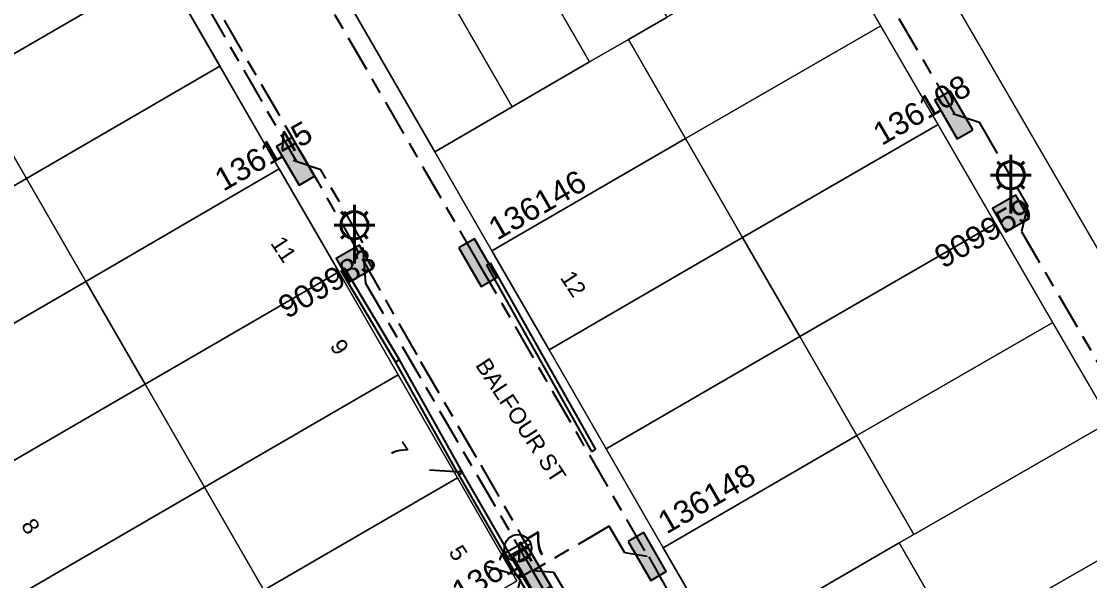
# Model space of a CAD drawing. Header units: metres. Extents: x 303431 to 305438, y 6269401 to 6270518.
# Drawn here: x 304200.8 to 304318.7, y 6269979.8 to 6270041.6 of the extents above; entities that cross this region are included whole.
import ezdxf
from ezdxf.enums import TextEntityAlignment as Align

# ---------------------------------------------------------------- set-up
doc = ezdxf.new("R2010")
doc.units = ezdxf.units.M
doc.linetypes.add('Cable Exist UG', pattern=[8.2, 4, -1.2, 1.8, -1.2])
doc.layers.get('0').update_dxf_attribs({"color": 6})
doc.layers.add('Cadastre Land Parcels_SP_EXT', color=9, linetype='Continuous', lineweight=5)
doc.layers.add('Cadastre Roads_SP_EXT', color=9, linetype='Continuous', lineweight=5)
for name, color, linetype in [('Duct_SP_EXT', 7, 'Continuous'), ('Equip_LV_EXT', 7, 'Continuous'), ('Equip_SP_SL_EXT', 7, 'Continuous'), ('Mains_HV_EXT', 7, 'Continuous'), ('Mains_LV_EXT', 7, 'Continuous'), ('SupportsUG_SP_LV_EXT', 7, 'Continuous'), ('SupportsUG_SP_LV_SL_EXT', 7, 'Continuous'), ('Trench_SP_EXT', 7, 'Continuous')]:
    doc.layers.add(name, color=color, linetype=linetype)
doc.styles.add('COLUMN_LABEL', font='arial.ttf')
doc.styles.add('iecARIAL', font='arial.ttf', dxfattribs={"height": 2})
doc.styles.add('POLE_LABEL', font='arial.ttf')
doc.styles.get("Standard").update_dxf_attribs({"font": 'arial.ttf'})

# ---------------------------------------------------------------- blocks, each defined once
blk = doc.blocks.new('LV_UG_LINKS_CLOSED_EXT')
blk.add_wipeout([(-1.06, 1.06), (-1.18, 0.92), (-1.29, 0.76), (-1.37, 0.59), (-1.43, 0.42), (-1.48, 0.23), (-1.49, 0.05), (-1.49, -0.14), (-1.46, -0.33), (-1.41, -0.51), (-1.33, -0.68), (-1.24, -0.84), (-1.12, -0.99), (-0.99, -1.12), (-0.84, -1.24), (-0.68, -1.33), (-0.51, -1.41), (-0.33, -1.46), (-0.14, -1.49), (0.05, -1.49), (0.23, -1.48), (0.42, -1.43), (0.59, -1.37), (0.76, -1.29), (0.92, -1.18), (1.06, -1.06), (1.18, -0.92), (1.29, -0.76), (1.37, -0.59), (1.43, -0.42), (1.48, -0.23), (1.49, -0.05), (1.49, 0.14), (1.46, 0.33), (1.41, 0.51), (1.33, 0.68), (1.24, 0.84), (1.12, 0.99), (0.99, 1.12), (0.84, 1.24), (0.68, 1.33), (0.51, 1.41), (0.33, 1.46), (0.14, 1.49), (-0.05, 1.49), (-0.23, 1.48), (-0.42, 1.43), (-0.59, 1.37), (-0.76, 1.29), (-0.92, 1.18)])
for p, q in [((-0.25, -1.48), (-0.25, 1.48)), ((0.25, -1.48), (0.25, 1.48))]:
    blk.add_line(p, q)
blk.add_circle((0, 0), 1.5)
at = {"flags": 9}
for tag, p in [('ACTUAL_STATUS', (0, 0)), ('CONSTRUCTED_VOLTAGE', (0, -0.2)), ('OPERATING_VOLTAGE', (0, -0.6)), ('ORIENTATION', (0, -0.8)), ('STATE', (0, -1)), ('SWITCH_TYPE', (0, -1.2)), ('NO_PHASES', (0, -0.4)), ('USAGE', (0, -1.4)), ('NOTES', (0, -1.6))]:
    blk.add_attdef(tag, text='', height=0.2, dxfattribs=at).set_placement(p, align=Align.MIDDLE_LEFT)
at = {"flags": 1}
blk.add_attdef('Z', (0, 0), '', height=0.2, dxfattribs=at)
blk = doc.blocks.new('COLUMN_EXT')
blk.add_hatch(color=256).paths.add_polyline_path([(-1.49, 1.48), (-1.49, -1.49), (1.48, -1.49), (1.48, 1.48)])
blk.add_lwpolyline([(-1.49, -1.49), (1.48, -1.49), (1.48, 1.48), (-1.49, 1.48)], close=True)
for tag, height, style, flags, p in [('ASSET_NUM', 2.5, 'COLUMN_LABEL', 8, (2, 2)), ('STRUCTURE_PLANT_NUMBER', 0.2, 'POLE_LABEL', 9, (1.81, 0.03)), ('STREET_CODE', 0.2, 'COLUMN_LABEL', 9, (1.81, -0.2))]:
    blk.add_attdef(tag, text='', height=height, dxfattribs=dict(style=style, flags=flags)).set_placement(p, align=Align.MIDDLE_LEFT)
at = {"flags": 9}
for tag, p in [('COLUMN_TYPE', (1.81, -0.4)), ('OWNED_BY', (1.81, -0.6)), ('STATE', (1.81, -0.8)), ('USAGE', (1.81, -1)), ('LEGEND', (1.81, -1.2)), ('STREETNAME', (1.81, -1.6)), ('SUBURB', (1.81, -1.8)), ('LOCATION', (1.81, -1.4)), ('NOTES', (1.81, -2))]:
    blk.add_attdef(tag, text='', height=0.2, dxfattribs=at).set_placement(p, align=Align.MIDDLE_LEFT)
at = {"flags": 1}
blk.add_attdef('Z', (1.81, -2.35), '', height=0.2, dxfattribs=at)
blk = doc.blocks.new('PILLAR_EXT')
blk.add_hatch(color=256).paths.add_polyline_path([(-2.475, 0.99), (-2.475, -0.99), (2.475, -0.99), (2.475, 0.99)])
blk.add_lwpolyline([(-2.475, -0.99), (2.475, -0.99), (2.475, 0.99), (-2.475, 0.99)], close=True)
at = {"style": 'iecARIAL', "flags": 8}
blk.add_attdef('ASSET_NUM', (1.5, 3.5), '', height=2.5, dxfattribs=at)
for tag, p, flags in [('OWNED_BY', (0, -0.2), 9), ('STATE', (0, -0.4), 9), ('SUPPORT_TYPE', (0, -0.6), 9), ('USAGE', (0, -0.8), 9), ('LEGEND', (0, -1), 9), ('LOCATION', (0, -1.2), 9), ('STREETNAME', (0, -1.8), 9), ('SUBURB', (0, -2), 1), ('NOTES', (0, -1.4), 9), ('PARENT', (0, -1.6), 9)]:
    blk.add_attdef(tag, p, '', height=0.2, dxfattribs=dict(flags=flags))
blk = doc.blocks.new('SL_LANTERN_EXT')
at = {"lineweight": 40}
for p, q in [((0, 1.97), (0, 6.47)), ((-1.46, 5.68), (-1.06, 5.28)), ((1.46, 5.68), (1.06, 5.28)), ((-2.25, 4.22), (2.25, 4.22)), ((-1.46, 2.76), (-1.06, 3.16)), ((0, 0), (0, 2.72)), ((1.46, 2.76), (1.06, 3.16))]:
    blk.add_line(p, q, dxfattribs=at)
blk.add_circle((0, 4.22), 1.5, dxfattribs=at)
at = {"style": 'iecARIAL', "flags": 9}
blk.add_attdef('ASSET_NUM', (1.5, 1.5), '', height=2.5, dxfattribs=at)
for tag, p, height, flags in [('CONSTRUCTED_VOLTAGE', (0.98, -0.65), 0.2, 9), ('CONTROL_TYPE', (0.98, -0.85), 0.2, 9), ('LANTERN_PURPOSE', (0.98, -1.05), 0.2, 9), ('LANTERN_TYPE', (0.98, -1.25), 0.2, 9), ('LNUMBER', (2.18, -3.25), 2.5, 8), ('OPERATING_VOLTAGE', (0.98, -1.65), 0.2, 9), ('ORIENTATION', (0.98, -1.85), 0.2, 9), ('OWNED_BY', (0.98, -2.05), 0.2, 9), ('STATE', (0.98, -2.25), 0.2, 9), ('NO_PHASES', (0.98, -1.45), 0.2, 9), ('USAGE', (0.98, -2.45), 0.2, 9), ('CEXIST', (0.98, -2.65), 0.2, 9), ('CNEW', (0.98, -2.85), 0.2, 9), ('CNUMBER', (0.98, -3.05), 0.2, 9), ('CREMOVE', (0.98, -3.25), 0.2, 9), ('CREPLACE', (0.98, -3.45), 0.2, 9), ('LKINGHEIGHT', (0.98, -3.65), 0.2, 9), ('LBRACKET', (0.98, -3.85), 0.2, 9), ('LBRACKETVOCAB', (0.98, -4.05), 0.2, 9), ('LCATEGORY', (0.98, -4.25), 0.2, 9), ('LCHARGE1', (0.98, -4.45), 0.2, 9), ('LCHARGE1PERCENT', (0.98, -4.65), 0.2, 9), ('LCHARGE2', (0.98, -4.85), 0.2, 9), ('LCHARGE2PERCENT', (0.98, -5.05), 0.2, 9), ('LCHARGE3', (0.98, -5.25), 0.2, 9), ('LCHARGE3PERCENT', (0.98, -5.45), 0.2, 9), ('LEXIST', (0.98, -5.65), 0.2, 9), ('LLAMP', (0.98, -5.85), 0.2, 9), ('LLAMPVOCAB', (0.98, -6.05), 0.2, 9), ('LMAST', (0.98, -6.25), 0.2, 9), ('LMASTVOCAB', (0.98, -6.45), 0.2, 9), ('LNEW', (0.98, -6.65), 0.2, 9), ('LANTNUMBER', (0.98, -6.85), 0.2, 9), ('LOUTREACH', (0.98, -7.25), 0.2, 9), ('LOUTREACHVOCAB', (0.98, -7.45), 0.2, 9), ('LRATECODE', (0.98, -7.65), 0.2, 9), ('LREMOVE', (0.98, -7.85), 0.2, 9), ('LREPLACE', (0.98, -8.05), 0.2, 9), ('LTYPE', (0.98, -8.25), 0.2, 9), ('LTYPEVOCAB', (0.98, -8.45), 0.2, 9), ('STREETNAME', (0.98, -9.25), 0.2, 9), ('SUBURB', (0.98, -9.45), 0.2, 1), ('LEGEND', (0.98, -8.65), 0.2, 9), ('LOCATION', (0.98, -8.85), 0.2, 9), ('NOTES', (0.98, -9.05), 0.2, 9)]:
    blk.add_attdef(tag, p, '', height=height, dxfattribs=dict(flags=flags))

msp = doc.modelspace()

# ---------------------------------------------------------------- linework, layer by layer
at = {"layer": 'Cadastre Land Parcels_SP_EXT', "linetype": 'Continuous'}
for points in [[(304267.78142, 6270039.56598), (304272.05371, 6270042.04627), (304253.9018, 6270073.51406), (304245.35721, 6270068.5525), (304263.50912, 6270037.08577), (304267.78142, 6270039.56598)], [(304263.50912, 6270037.08577), (304245.35721, 6270068.5525), (304236.81262, 6270063.59006), (304254.96383, 6270032.12325), (304263.50912, 6270037.08577)], [(304254.96383, 6270032.12325), (304236.81262, 6270063.59006), (304232.54033, 6270061.10977), (304230.78922, 6270054.2594), (304246.42012, 6270027.16178), (304254.96383, 6270032.12325)], [(304216.39745, 6270047.56608), (304210.09421, 6270058.49336), (304188.73026, 6270046.09102), (304195.03271, 6270035.16472), (304216.39745, 6270047.56608)], [(304295.65204, 6270041.0898), (304289.31991, 6270052.01257), (304280.5991, 6270047.00871), (304272.05371, 6270042.04627), (304267.78142, 6270039.56598), (304274.08457, 6270028.64064), (304295.65204, 6270041.0898)], [(304222.69981, 6270036.64075), (304216.39745, 6270047.56608), (304195.03271, 6270035.16472), (304201.33594, 6270024.23744), (304222.69981, 6270036.64075)], [(304301.98505, 6270030.16703), (304295.65204, 6270041.0898), (304274.08457, 6270028.64064), (304280.38692, 6270017.71328), (304301.98505, 6270030.16703)], [(304274.08457, 6270028.64064), (304267.78142, 6270039.56598), (304263.50912, 6270037.08577), (304254.96383, 6270032.12325), (304246.42012, 6270027.16178), (304252.72239, 6270016.23548), (304274.08457, 6270028.64064)], [(304229.25647, 6270025.27208), (304222.69981, 6270036.64075), (304201.33594, 6270024.23744), (304207.89349, 6270012.86974), (304229.25647, 6270025.27208)], [(304201.33594, 6270024.23744), (304195.03271, 6270035.16472), (304173.67149, 6270022.75928), (304179.97385, 6270011.83298), (304201.33594, 6270024.23744)], [(304308.31796, 6270019.24426), (304301.98505, 6270030.16703), (304280.38692, 6270017.71328), (304286.68999, 6270006.78795), (304308.31796, 6270019.24426)], [(304280.38692, 6270017.71328), (304274.08457, 6270028.64064), (304252.72239, 6270016.23548), (304259.02554, 6270005.30908), (304280.38692, 6270017.71328)], [(304280.38692, 6270017.71328), (304274.08457, 6270028.64064), (304252.72239, 6270016.23548), (304259.02554, 6270005.30908), (304280.38692, 6270017.71328)], [(304235.81128, 6270013.90933), (304229.25647, 6270025.27208), (304207.89349, 6270012.86974), (304214.44839, 6270001.50707), (304235.81128, 6270013.90933)], [(304235.81128, 6270013.90933), (304229.25647, 6270025.27208), (304207.89349, 6270012.86974), (304214.44839, 6270001.50707), (304235.81128, 6270013.90933)], [(304207.89349, 6270012.86974), (304201.33594, 6270024.23744), (304179.97385, 6270011.83298), (304186.5314, 6270000.46537), (304207.89349, 6270012.86974)], [(304207.89349, 6270012.86974), (304201.33594, 6270024.23744), (304179.97385, 6270011.83298), (304186.5314, 6270000.46537), (304207.89349, 6270012.86974)], [(304314.64929, 6270008.32149), (304308.31796, 6270019.24426), (304286.68999, 6270006.78795), (304292.99225, 6269995.86156), (304314.64929, 6270008.32149)], [(304286.68999, 6270006.78795), (304280.38692, 6270017.71328), (304259.02554, 6270005.30908), (304265.32789, 6269994.38278), (304286.68999, 6270006.78795)], [(304242.36874, 6270002.54171), (304235.81128, 6270013.90933), (304214.44839, 6270001.50707), (304221.00506, 6269990.1384), (304242.36874, 6270002.54171)], [(304242.36874, 6270002.54171), (304235.81128, 6270013.90933), (304214.44839, 6270001.50707), (304221.00506, 6269990.1384), (304242.36874, 6270002.54171)], [(304214.44839, 6270001.50707), (304207.89349, 6270012.86974), (304186.5314, 6270000.46537), (304193.0855, 6269989.10261), (304214.44839, 6270001.50707)], [(304214.44839, 6270001.50707), (304207.89349, 6270012.86974), (304186.5314, 6270000.46537), (304193.0855, 6269989.10261), (304214.44839, 6270001.50707)], [(304320.98221, 6269997.39969), (304314.64929, 6270008.32149), (304292.99225, 6269995.86156), (304299.29541, 6269984.93525), (304320.98221, 6269997.39969)], [(304292.99225, 6269995.86156), (304286.68999, 6270006.78795), (304265.32789, 6269994.38278), (304271.63104, 6269983.45639), (304292.99225, 6269995.86156)], [(304221.00506, 6269990.1384), (304214.44839, 6270001.50707), (304193.0855, 6269989.10261), (304199.64384, 6269977.73403), (304221.00506, 6269990.1384)], [(304221.00506, 6269990.1384), (304214.44839, 6270001.50707), (304193.0855, 6269989.10261), (304199.64384, 6269977.73403), (304221.00506, 6269990.1384)], [(304248.9262, 6269991.17304), (304242.36874, 6270002.54171), (304221.00506, 6269990.1384), (304227.56243, 6269978.7707), (304248.9262, 6269991.17304)], [(304248.9262, 6269991.17304), (304242.36874, 6270002.54171), (304221.00506, 6269990.1384), (304227.56243, 6269978.7707), (304248.9262, 6269991.17304)], [(304327.31513, 6269986.47692), (304320.98221, 6269997.39969), (304299.29541, 6269984.93525), (304297.67273, 6269983.99301), (304303.975, 6269973.06768), (304327.31513, 6269986.47692)], [(304297.67273, 6269983.99301), (304299.29541, 6269984.93525), (304292.99225, 6269995.86156), (304271.63104, 6269983.45639), (304276.06295, 6269975.77278), (304276.52688, 6269974.95976), (304276.98418, 6269974.14366), (304277.43485, 6269973.32349), (304277.87819, 6269972.49908), (304297.67273, 6269983.99301)], [(304255.48366, 6269979.80534), (304248.9262, 6269991.17304), (304227.56243, 6269978.7707), (304234.12068, 6269967.40609), (304255.48366, 6269979.80534)], [(304227.56243, 6269978.7707), (304221.00506, 6269990.1384), (304199.64384, 6269977.73403), (304206.20131, 6269966.36641), (304227.56243, 6269978.7707)], [(304227.56243, 6269978.7707), (304221.00506, 6269990.1384), (304199.64384, 6269977.73403), (304206.20131, 6269966.36641), (304227.56243, 6269978.7707)], [(304313.0677, 6269957.27743), (304303.975, 6269973.06768), (304297.67273, 6269983.99301), (304277.87819, 6269972.49908), (304278.31499, 6269971.67167), (304278.74517, 6269970.83905), (304279.16714, 6269970.0043), (304279.58336, 6269969.16453), (304279.99217, 6269968.32254), (304280.39355, 6269967.4764), (304280.7891, 6269966.62823), (304281.17574, 6269965.77485), (304281.55565, 6269964.91935), (304281.92904, 6269964.06076), (304282.2942, 6269963.19898), (304282.65274, 6269962.33315), (304283.00466, 6269961.46616), (304283.34836, 6269960.59503), (304283.68208, 6269959.72468), (304283.99991, 6269958.85991), (304284.31101, 6269957.99407), (304284.61399, 6269957.12408), (304290.99762, 6269953.27755), (304313.0677, 6269957.27743)]]:
    msp.add_lwpolyline(points, close=True, dxfattribs=at)
msp.add_lwpolyline([(304327.31513, 6269986.47692), (304303.975, 6269973.06768), (304313.0677, 6269957.27743), (304330.4126, 6269960.42074)], dxfattribs=at)
at = {"layer": 'Cadastre Roads_SP_EXT', "linetype": 'Continuous'}
for points in [[(304276.06297, 6269975.7728), (304271.63099, 6269983.45646), (304265.3279, 6269994.3828), (304259.02561, 6270005.30913), (304252.72244, 6270016.23546), (304246.42005, 6270027.1618), (304230.78914, 6270054.25939)], [(304216.39742, 6270047.56608), (304222.69981, 6270036.6408), (304229.25642, 6270025.27215), (304235.81135, 6270013.9094), (304242.36876, 6270002.54172), (304248.92626, 6269991.17306), (304255.48367, 6269979.80537)]]:
    msp.add_lwpolyline(points, dxfattribs=at)
at = {"layer": 'Duct_SP_EXT'}
for p, q in [((304252.12283, 6270014.6654), (304252.33189, 6270014.78326)), ((304252.12283, 6270014.6654), (304263.72665, 6269994.08279)), ((304252.54096, 6270014.90113), (304252.33189, 6270014.78326)), ((304252.54096, 6270014.90113), (304264.14478, 6269994.31852)), ((304236.09109, 6270014.03962), (304236.29723, 6270014.16253)), ((304242.09684, 6270003.967), (304236.09109, 6270014.03962)), ((304236.50337, 6270014.28544), (304236.29723, 6270014.16253)), ((304242.51242, 6270004.20727), (304236.50337, 6270014.28544)), ((304242.09684, 6270003.967), (304242.30463, 6270004.08713)), ((304248.93165, 6269991.76993), (304242.09684, 6270003.967)), ((304242.51242, 6270004.20727), (304242.30463, 6270004.08713)), ((304249.35038, 6269992.00458), (304242.51242, 6270004.20727)), ((304263.72665, 6269994.08279), (304263.93572, 6269994.20065)), ((304264.14478, 6269994.31852), (304263.93572, 6269994.20065)), ((304248.93165, 6269991.76993), (304249.14101, 6269991.88725)), ((304248.93484, 6269991.7644), (304249.14101, 6269991.88725)), ((304249.06847, 6269991.54016), (304248.93484, 6269991.7644)), ((304249.06847, 6269991.54016), (304249.27554, 6269991.6615)), ((304249.34718, 6269992.01011), (304249.14101, 6269991.88725)), ((304249.35038, 6269992.00458), (304249.14101, 6269991.88725)), ((304249.48262, 6269991.78284), (304249.27554, 6269991.6615)), ((304249.48262, 6269991.78284), (304249.34718, 6269992.01011)), ((304255.54426, 6269980.3474), (304255.74973, 6269980.47142)), ((304262.49107, 6269968.83885), (304255.54426, 6269980.3474)), ((304255.55076, 6269980.28846), (304255.75748, 6269980.41042)), ((304255.63445, 6269980.14989), (304255.55076, 6269980.28846)), ((304255.63445, 6269980.14989), (304255.83989, 6269980.27397)), ((304255.9552, 6269980.59545), (304255.74973, 6269980.47142)), ((304255.9642, 6269980.53237), (304255.75748, 6269980.41042)), ((304256.04533, 6269980.39805), (304255.83989, 6269980.27397)), ((304262.90201, 6269969.0869), (304255.9552, 6269980.59545)), ((304256.04533, 6269980.39805), (304255.9642, 6269980.53237))]:
    msp.add_line(p, q, dxfattribs=at)
at = {"layer": 'Mains_LV_EXT', "linetype": 'Cable Exist UG'}
for points in [[(304303.82802, 6270031.31735), (304276.4532, 6270078.26195), (304277.45919, 6270079.4407), (304276.17792, 6270081.4119), (304273.5937, 6270082.1679), (304262.83231, 6270100.77872), (304262.63861, 6270102.11538), (304247.63019, 6270128.16665), (304247.4762, 6270132.48383), (304247.4762, 6270132.48383), (304242.47592, 6270141.10711), (304240.06328, 6270141.1831)], [(304205.69429, 6270069.94956), (304208.32297, 6270069.31235), (304208.32297, 6270069.31235), (304213.97623, 6270059.95618), (304213.05649, 6270057.49032), (304231.1503, 6270026.08626)], [(304236.18845, 6270065.58983), (304230.82148, 6270062.37465), (304228.64232, 6270053.9293), (304251.18478, 6270014.9957)], [(304303.59871, 6270031.39351), (304306.50008, 6270030.43014), (304306.50008, 6270030.43014), (304311.83519, 6270021.22069), (304311.15969, 6270018.38831), (304329.19053, 6269987.4407)]]:
    msp.add_lwpolyline(points, dxfattribs=at)
msp.add_lwpolyline([(304270.02384, 6269982.44801), (304275.8496, 6269972.08943), (304279.22777, 6269964.96213), (304282.88956, 6269955.90208), (304291.05113, 6269951.32581), (304311.96307, 6269955.09554), (304313.58801, 6269953.3207), (304316.49163, 6269953.96567), (304316.49163, 6269953.96567), (304331.68775, 6269956.79997), (304331.68775, 6269956.79997, 0.043175847), (304337.41291, 6269958.40965), (304337.41291, 6269958.40965, 0.40327523), (304341.8674, 6269967.81395), (304341.8674, 6269967.81395), (304341.80067, 6269968.00964), (304337.5387, 6269977.20474), (304331.91489, 6269986.64374), (304329.04355, 6269987.50234)], format="xyb", dxfattribs=at)
at = {"layer": 'Trench_SP_EXT', "linetype": 'Cable Exist UG'}
for points in [[(304249.27653, 6269991.81262), (304245.81685, 6269992.00867)], [(304255.93402, 6269980.27118), (304251.52186, 6269981.54469)], [(304254.94752, 6269976.13559), (304255.93402, 6269980.27118)], [(304255.88401, 6269980.22533), (304257.05929, 6269980.91299)]]:
    msp.add_lwpolyline(points, dxfattribs=at)

# ---------------------------------------------------------------- block references
at = {"layer": 'Equip_SP_SL_EXT'}
for p in [(304309.99006, 6270020.36717), (304237.54374, 6270014.84538)]:
    msp.add_blockref('SL_LANTERN_EXT', p, dxfattribs=at)
at = {"layer": 'SupportsUG_SP_LV_EXT'}
ref = msp.add_blockref('PILLAR_EXT', (304303.69058, 6270031.23276), dxfattribs=dict(at, rotation=120.080736175167))
ref.add_attrib('ASSET_NUM', '136108', dxfattribs={"layer": '0', "height": 2.5, "rotation": 30.1854683, "style": 'iecARIAL'}).set_placement((304305.19058, 6270034.73276), align=Align.MIDDLE_RIGHT)
ref = msp.add_blockref('PILLAR_EXT', (304231.05702, 6270026.12172), dxfattribs=dict(at, rotation=120.079192480322))
ref.add_attrib('ASSET_NUM', '136145', dxfattribs={"layer": '0', "height": 2.5, "rotation": 29.8240219, "style": 'iecARIAL'}).set_placement((304232.55702, 6270029.62172), align=Align.MIDDLE_RIGHT)
ref = msp.add_blockref('PILLAR_EXT', (304251.16935, 6270014.92247), dxfattribs=dict(at, rotation=300.0787018676274))
ref.add_attrib('ASSET_NUM', '136146', dxfattribs={"layer": '0', "height": 2.5, "rotation": 29.8464228, "style": 'iecARIAL'}).set_placement((304252.66935, 6270018.42247), align=Align.MIDDLE_LEFT)
ref = msp.add_blockref('PILLAR_EXT', (304269.86746, 6269982.49757), dxfattribs=dict(at, rotation=300.0822000441262))
ref.add_attrib('ASSET_NUM', '136148', dxfattribs={"layer": '0', "height": 2.5, "rotation": 30.0804133, "style": 'iecARIAL'}).set_placement((304271.36746, 6269985.99757), align=Align.MIDDLE_LEFT)
at = {"layer": 'SupportsUG_SP_LV_SL_EXT'}
ref = msp.add_blockref('COLUMN_EXT', (304309.99005, 6270020.36721), dxfattribs=dict(at, rotation=120.080736175167))
ref.add_attrib('ASSET_NUM', '909959', dxfattribs={"layer": '0', "height": 2.5, "rotation": 29.9067702, "style": 'COLUMN_LABEL'}).set_placement((304311.99005, 6270021.11721), align=Align.MIDDLE_RIGHT)
ref = msp.add_blockref('COLUMN_EXT', (304237.54368, 6270014.84532), dxfattribs=dict(at, rotation=120.0790586695103))
ref.add_attrib('ASSET_NUM', '909983', dxfattribs={"layer": '0', "height": 2.5, "rotation": 30.0790586, "style": 'COLUMN_LABEL'}).set_placement((304239.54368, 6270015.59532), align=Align.MIDDLE_RIGHT)

# ---------------------------------------------------------------- texts
at = {"layer": 'Cadastre Land Parcels_SP_EXT'}
for s, rotation, p in [('11', 303.339797, (304228.21722, 6270017.08473)), ('12', 303.3401393, (304260.19022, 6270013.27874)), ('9', 303.3387965, (304234.77381, 6270005.71955)), ('7', 303.3365219, (304241.33127, 6269994.35137)), ('8', 303.3399795, (304200.68088, 6269985.9249)), ('5', 303.3387965, (304247.88829, 6269982.98373))]:
    msp.add_text(s, height=1.8, rotation=rotation, dxfattribs=at).set_placement(p)
at = {"layer": 'Cadastre Roads_SP_EXT'}
msp.add_text('BALFOUR ST', height=1.8, rotation=303.3365219, dxfattribs=at).set_placement((304250.83098, 6270003.62037))

# ---------------------------------------------------------------- next in the draw order: block references
at = {"layer": 'Equip_LV_EXT', "rotation": 299.2711787547468}
msp.add_blockref('LV_UG_LINKS_CLOSED_EXT', (304255.59629, 6269983.41488), dxfattribs=at)

# ---------------------------------------------------------------- next in the draw order: linework, layer by layer
at = {"layer": 'Cadastre Land Parcels_SP_EXT', "linetype": 'Continuous'}
for points in [[(304418.82498, 6269989.89504), (304273.40397, 6270236.55496), (304206.78704, 6270210.66202), (304239.27904, 6270154.79499), (304271.13603, 6270099.89097), (304350.00698, 6269963.97198), (304358.58196, 6269965.52602), (304418.82498, 6269989.89504)], [(304255.48366, 6269979.80534), (304248.9262, 6269991.17304), (304227.56243, 6269978.7707), (304234.12068, 6269967.40609), (304255.48366, 6269979.80534)]]:
    msp.add_lwpolyline(points, close=True, dxfattribs=at)
at = {"layer": 'Duct_SP_EXT'}
for p, q in [((304255.55076, 6269980.28846), (304249.06847, 6269991.54016)), ((304255.9642, 6269980.53237), (304249.48262, 6269991.78284))]:
    msp.add_line(p, q, dxfattribs=at)
at = {"layer": 'Mains_HV_EXT', "linetype": 'Cable Exist UG'}
msp.add_lwpolyline([(304163.15079, 6270145.60798), (304167.90157, 6270137.22777), (304181.09863, 6270114.62809), (304193.68391, 6270092.74936), (304206.52086, 6270070.56517), (304219.04408, 6270048.81265), (304231.91022, 6270026.61111), (304238.39038, 6270015.34046), (304244.85586, 6270004.03486), (304251.48158, 6269992.58253), (304257.9579, 6269981.36319), (304264.88342, 6269969.68589), (304271.53341, 6269955.64717), (304272.07895, 6269953.90411), (304267.49634, 6269946.08062), (304266.13149, 6269945.74429), (304266.13149, 6269945.74429), (304252.73807, 6269943.48405), (304248.77056, 6269947.98834), (304247.29494, 6269949.05473)], dxfattribs=at)
msp.add_lwpolyline([(304163.15079, 6270145.60798), (304167.90157, 6270137.22777), (304181.09863, 6270114.62809), (304193.68391, 6270092.74936), (304206.52086, 6270070.56517), (304219.04408, 6270048.81265), (304231.91022, 6270026.61111), (304238.39038, 6270015.34046), (304244.85586, 6270004.03486), (304251.48158, 6269992.58253), (304257.9579, 6269981.36319), (304264.88342, 6269969.68589), (304271.53341, 6269955.64717), (304272.07895, 6269953.90411), (304267.49634, 6269946.08062), (304266.13149, 6269945.74429), (304266.13149, 6269945.74429), (304252.73807, 6269943.48405), (304248.77056, 6269947.98834), (304247.29494, 6269949.05473)], dxfattribs=at)
at = {"layer": 'Mains_LV_EXT', "linetype": 'Cable Exist UG'}
for points in [[(304257.22818, 6269980.92067), (304238.7967, 6270012.61944), (304238.49123, 6270017.12881), (304238.49123, 6270017.12881), (304233.84805, 6270025.18395), (304230.80346, 6270026.20229)], [(304257.22818, 6269980.92067), (304238.7967, 6270012.61944), (304238.49123, 6270017.12881), (304238.49123, 6270017.12881), (304233.84805, 6270025.18395), (304230.80346, 6270026.20229)], [(304251.18478, 6270014.9957), (304269.88445, 6269982.58106)], [(304251.18478, 6270014.9957), (304269.88445, 6269982.58106)], [(304269.86743, 6269982.49756), (304267.38798, 6269982.88544), (304267.38798, 6269982.88544), (304265.67971, 6269985.84946), (304257.11532, 6269980.85443)], [(304257.21091, 6269980.91066), (304262.49873, 6269971.75076), (304265.66794, 6269970.55258), (304266.67185, 6269968.30577), (304266.67185, 6269968.30577), (304272.4826, 6269956.03547), (304273.1702, 6269953.79108), (304271.22461, 6269950.46587), (304268.48256, 6269945.41221), (304264.48544, 6269944.4395), (304264.48544, 6269944.4395), (304263.70108, 6269946.31919), (304250.42737, 6269943.91131), (304248.92447, 6269948.26161)], [(304257.21091, 6269980.91066), (304262.49873, 6269971.75076), (304265.66794, 6269970.55258), (304266.67185, 6269968.30577), (304266.67185, 6269968.30577), (304272.4826, 6269956.03547), (304273.1702, 6269953.79108), (304271.22461, 6269950.46587), (304268.48256, 6269945.41221), (304264.48544, 6269944.4395), (304264.48544, 6269944.4395), (304263.70108, 6269946.31919), (304250.42737, 6269943.91131), (304248.92447, 6269948.26161)], [(304257.28699, 6269980.95453), (304259.51828, 6269980.76309), (304259.51828, 6269980.76309), (304264.92262, 6269971.66785), (304263.94174, 6269969.25488)]]:
    msp.add_lwpolyline(points, dxfattribs=at)

# ---------------------------------------------------------------- next in the draw order: block references
at = {"layer": 'SupportsUG_SP_LV_EXT'}
ref = msp.add_blockref('PILLAR_EXT', (304257.11536, 6269980.85442), dxfattribs=dict(at, rotation=120.0772803839264))
ref.add_attrib('ASSET_NUM', '136147', dxfattribs={"layer": '0', "height": 2.5, "rotation": 31.2287985, "style": 'iecARIAL'}).set_placement((304258.61536, 6269984.35442), align=Align.MIDDLE_RIGHT)

doc.saveas('drawing.dxf')
